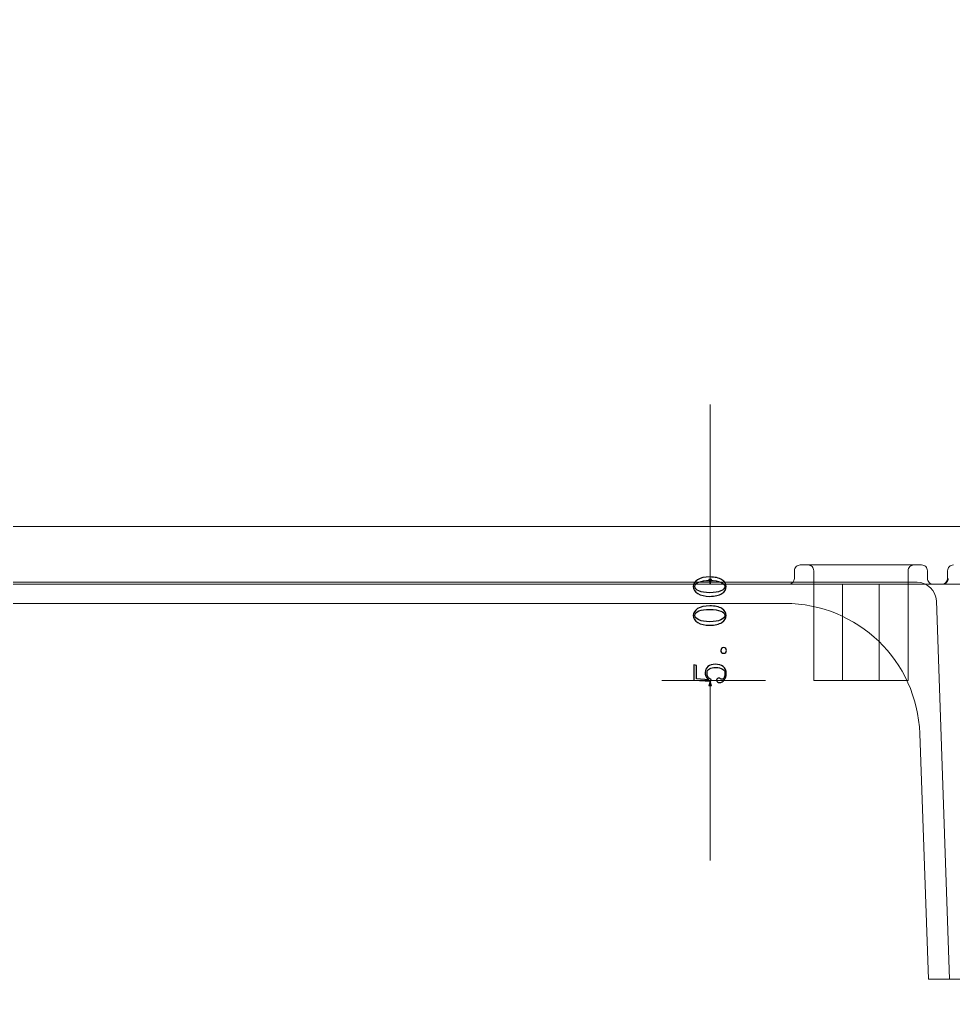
# Model space of a CAD drawing. Header units: millimetres. Extents: x -642 to 642, y -227 to 305.
# Drawn here: x 307.2 to 355.7, y -164.5 to -113.7 of the extents above; entities that cross this region are included whole.
import ezdxf
from ezdxf.lldxf.tags import DXFTag

# ---------------------------------------------------------------- set-up
doc = ezdxf.new("R2010")
doc.units = ezdxf.units.MM
doc.header["$MEASUREMENT"] = 0
doc.layers.add('layer 1', color=7, linetype='Continuous')
tags = doc.linetypes.add('New Line167', pattern=[0.2, 0.1, -0.1]).pattern_tags.tags
tags[6:7] = [DXFTag(74, 4), DXFTag(75, 0), DXFTag(340, '0'), DXFTag(46, 1.0), DXFTag(50, 0.0), DXFTag(44, 0.0), DXFTag(45, 0.0)]
tags[4:5] = [DXFTag(74, 4), DXFTag(75, 0), DXFTag(340, '0'), DXFTag(46, 1.0), DXFTag(50, 0.0), DXFTag(44, 0.0), DXFTag(45, 0.0)]
tags = doc.linetypes.add('New Line169', pattern=[0.2, 0.1, -0.1]).pattern_tags.tags
tags[6:7] = [DXFTag(74, 4), DXFTag(75, 0), DXFTag(340, '0'), DXFTag(46, 1.0), DXFTag(50, 0.0), DXFTag(44, 0.0), DXFTag(45, 0.0)]
tags[4:5] = [DXFTag(74, 4), DXFTag(75, 0), DXFTag(340, '0'), DXFTag(46, 1.0), DXFTag(50, 0.0), DXFTag(44, 0.0), DXFTag(45, 0.0)]
tags = doc.linetypes.add('New Line172', pattern=[0.2, 0.1, -0.1]).pattern_tags.tags
tags[6:7] = [DXFTag(74, 4), DXFTag(75, 0), DXFTag(340, '0'), DXFTag(46, 1.0), DXFTag(50, 0.0), DXFTag(44, 0.0), DXFTag(45, 0.0)]
tags[4:5] = [DXFTag(74, 4), DXFTag(75, 0), DXFTag(340, '0'), DXFTag(46, 1.0), DXFTag(50, 0.0), DXFTag(44, 0.0), DXFTag(45, 0.0)]
tags = doc.linetypes.add('New Line175', pattern=[0.2, 0.1, -0.1]).pattern_tags.tags
tags[6:7] = [DXFTag(74, 4), DXFTag(75, 0), DXFTag(340, '0'), DXFTag(46, 1.0), DXFTag(50, 0.0), DXFTag(44, 0.0), DXFTag(45, 0.0)]
tags[4:5] = [DXFTag(74, 4), DXFTag(75, 0), DXFTag(340, '0'), DXFTag(46, 1.0), DXFTag(50, 0.0), DXFTag(44, 0.0), DXFTag(45, 0.0)]
tags = doc.linetypes.add('New Line176', pattern=[0.2, 0.1, -0.1]).pattern_tags.tags
tags[6:7] = [DXFTag(74, 4), DXFTag(75, 0), DXFTag(340, '0'), DXFTag(46, 1.0), DXFTag(50, 0.0), DXFTag(44, 0.0), DXFTag(45, 0.0)]
tags[4:5] = [DXFTag(74, 4), DXFTag(75, 0), DXFTag(340, '0'), DXFTag(46, 1.0), DXFTag(50, 0.0), DXFTag(44, 0.0), DXFTag(45, 0.0)]
tags = doc.linetypes.add('New Line192', pattern=[0.2, 0.1, -0.1]).pattern_tags.tags
tags[6:7] = [DXFTag(74, 4), DXFTag(75, 0), DXFTag(340, '0'), DXFTag(46, 1.0), DXFTag(50, 0.0), DXFTag(44, 0.0), DXFTag(45, 0.0)]
tags[4:5] = [DXFTag(74, 4), DXFTag(75, 0), DXFTag(340, '0'), DXFTag(46, 1.0), DXFTag(50, 0.0), DXFTag(44, 0.0), DXFTag(45, 0.0)]
tags = doc.linetypes.add('New Line222', pattern=[0.2, 0.1, -0.1]).pattern_tags.tags
tags[6:7] = [DXFTag(74, 4), DXFTag(75, 0), DXFTag(340, '0'), DXFTag(46, 1.0), DXFTag(50, 0.0), DXFTag(44, 0.0), DXFTag(45, 0.0)]
tags[4:5] = [DXFTag(74, 4), DXFTag(75, 0), DXFTag(340, '0'), DXFTag(46, 1.0), DXFTag(50, 0.0), DXFTag(44, 0.0), DXFTag(45, 0.0)]
tags = doc.linetypes.add('New Line227', pattern=[0.2, 0.1, -0.1]).pattern_tags.tags
tags[6:7] = [DXFTag(74, 4), DXFTag(75, 0), DXFTag(340, '0'), DXFTag(46, 1.0), DXFTag(50, 0.0), DXFTag(44, 0.0), DXFTag(45, 0.0)]
tags[4:5] = [DXFTag(74, 4), DXFTag(75, 0), DXFTag(340, '0'), DXFTag(46, 1.0), DXFTag(50, 0.0), DXFTag(44, 0.0), DXFTag(45, 0.0)]
tags = doc.linetypes.add('New Line228', pattern=[0.2, 0.1, -0.1]).pattern_tags.tags
tags[6:7] = [DXFTag(74, 4), DXFTag(75, 0), DXFTag(340, '0'), DXFTag(46, 1.0), DXFTag(50, 0.0), DXFTag(44, 0.0), DXFTag(45, 0.0)]
tags[4:5] = [DXFTag(74, 4), DXFTag(75, 0), DXFTag(340, '0'), DXFTag(46, 1.0), DXFTag(50, 0.0), DXFTag(44, 0.0), DXFTag(45, 0.0)]
tags = doc.linetypes.add('New Line229', pattern=[0.2, 0.1, -0.1]).pattern_tags.tags
tags[6:7] = [DXFTag(74, 4), DXFTag(75, 0), DXFTag(340, '0'), DXFTag(46, 1.0), DXFTag(50, 0.0), DXFTag(44, 0.0), DXFTag(45, 0.0)]
tags[4:5] = [DXFTag(74, 4), DXFTag(75, 0), DXFTag(340, '0'), DXFTag(46, 1.0), DXFTag(50, 0.0), DXFTag(44, 0.0), DXFTag(45, 0.0)]
tags = doc.linetypes.add('New Line231', pattern=[0.2, 0.1, -0.1]).pattern_tags.tags
tags[6:7] = [DXFTag(74, 4), DXFTag(75, 0), DXFTag(340, '0'), DXFTag(46, 1.0), DXFTag(50, 0.0), DXFTag(44, 0.0), DXFTag(45, 0.0)]
tags[4:5] = [DXFTag(74, 4), DXFTag(75, 0), DXFTag(340, '0'), DXFTag(46, 1.0), DXFTag(50, 0.0), DXFTag(44, 0.0), DXFTag(45, 0.0)]
tags = doc.linetypes.add('New Line232', pattern=[0.2, 0.1, -0.1]).pattern_tags.tags
tags[6:7] = [DXFTag(74, 4), DXFTag(75, 0), DXFTag(340, '0'), DXFTag(46, 1.0), DXFTag(50, 0.0), DXFTag(44, 0.0), DXFTag(45, 0.0)]
tags[4:5] = [DXFTag(74, 4), DXFTag(75, 0), DXFTag(340, '0'), DXFTag(46, 1.0), DXFTag(50, 0.0), DXFTag(44, 0.0), DXFTag(45, 0.0)]
tags = doc.linetypes.add('New Line233', pattern=[0.2, 0.1, -0.1]).pattern_tags.tags
tags[6:7] = [DXFTag(74, 4), DXFTag(75, 0), DXFTag(340, '0'), DXFTag(46, 1.0), DXFTag(50, 0.0), DXFTag(44, 0.0), DXFTag(45, 0.0)]
tags[4:5] = [DXFTag(74, 4), DXFTag(75, 0), DXFTag(340, '0'), DXFTag(46, 1.0), DXFTag(50, 0.0), DXFTag(44, 0.0), DXFTag(45, 0.0)]
tags = doc.linetypes.add('New Line234', pattern=[0.2, 0.1, -0.1]).pattern_tags.tags
tags[6:7] = [DXFTag(74, 4), DXFTag(75, 0), DXFTag(340, '0'), DXFTag(46, 1.0), DXFTag(50, 0.0), DXFTag(44, 0.0), DXFTag(45, 0.0)]
tags[4:5] = [DXFTag(74, 4), DXFTag(75, 0), DXFTag(340, '0'), DXFTag(46, 1.0), DXFTag(50, 0.0), DXFTag(44, 0.0), DXFTag(45, 0.0)]
tags = doc.linetypes.add('New Line235', pattern=[0.2, 0.1, -0.1]).pattern_tags.tags
tags[6:7] = [DXFTag(74, 4), DXFTag(75, 0), DXFTag(340, '0'), DXFTag(46, 1.0), DXFTag(50, 0.0), DXFTag(44, 0.0), DXFTag(45, 0.0)]
tags[4:5] = [DXFTag(74, 4), DXFTag(75, 0), DXFTag(340, '0'), DXFTag(46, 1.0), DXFTag(50, 0.0), DXFTag(44, 0.0), DXFTag(45, 0.0)]
tags = doc.linetypes.add('New Line236', pattern=[0.2, 0.1, -0.1]).pattern_tags.tags
tags[6:7] = [DXFTag(74, 4), DXFTag(75, 0), DXFTag(340, '0'), DXFTag(46, 1.0), DXFTag(50, 0.0), DXFTag(44, 0.0), DXFTag(45, 0.0)]
tags[4:5] = [DXFTag(74, 4), DXFTag(75, 0), DXFTag(340, '0'), DXFTag(46, 1.0), DXFTag(50, 0.0), DXFTag(44, 0.0), DXFTag(45, 0.0)]
tags = doc.linetypes.add('New Line237', pattern=[0.2, 0.1, -0.1]).pattern_tags.tags
tags[6:7] = [DXFTag(74, 4), DXFTag(75, 0), DXFTag(340, '0'), DXFTag(46, 1.0), DXFTag(50, 0.0), DXFTag(44, 0.0), DXFTag(45, 0.0)]
tags[4:5] = [DXFTag(74, 4), DXFTag(75, 0), DXFTag(340, '0'), DXFTag(46, 1.0), DXFTag(50, 0.0), DXFTag(44, 0.0), DXFTag(45, 0.0)]
tags = doc.linetypes.add('New Line241', pattern=[0.2, 0.1, -0.1]).pattern_tags.tags
tags[6:7] = [DXFTag(74, 4), DXFTag(75, 0), DXFTag(340, '0'), DXFTag(46, 1.0), DXFTag(50, 0.0), DXFTag(44, 0.0), DXFTag(45, 0.0)]
tags[4:5] = [DXFTag(74, 4), DXFTag(75, 0), DXFTag(340, '0'), DXFTag(46, 1.0), DXFTag(50, 0.0), DXFTag(44, 0.0), DXFTag(45, 0.0)]
tags = doc.linetypes.add('New Line271', pattern=[0.2, 0.1, -0.1]).pattern_tags.tags
tags[6:7] = [DXFTag(74, 4), DXFTag(75, 0), DXFTag(340, '0'), DXFTag(46, 1.0), DXFTag(50, 0.0), DXFTag(44, 0.0), DXFTag(45, 0.0)]
tags[4:5] = [DXFTag(74, 4), DXFTag(75, 0), DXFTag(340, '0'), DXFTag(46, 1.0), DXFTag(50, 0.0), DXFTag(44, 0.0), DXFTag(45, 0.0)]
tags = doc.linetypes.add('New Line273', pattern=[0.2, 0.1, -0.1]).pattern_tags.tags
tags[6:7] = [DXFTag(74, 4), DXFTag(75, 0), DXFTag(340, '0'), DXFTag(46, 1.0), DXFTag(50, 0.0), DXFTag(44, 0.0), DXFTag(45, 0.0)]
tags[4:5] = [DXFTag(74, 4), DXFTag(75, 0), DXFTag(340, '0'), DXFTag(46, 1.0), DXFTag(50, 0.0), DXFTag(44, 0.0), DXFTag(45, 0.0)]
tags = doc.linetypes.add('New Line274', pattern=[0.2, 0.1, -0.1]).pattern_tags.tags
tags[6:7] = [DXFTag(74, 4), DXFTag(75, 0), DXFTag(340, '0'), DXFTag(46, 1.0), DXFTag(50, 0.0), DXFTag(44, 0.0), DXFTag(45, 0.0)]
tags[4:5] = [DXFTag(74, 4), DXFTag(75, 0), DXFTag(340, '0'), DXFTag(46, 1.0), DXFTag(50, 0.0), DXFTag(44, 0.0), DXFTag(45, 0.0)]
tags = doc.linetypes.add('New Line276', pattern=[0.2, 0.1, -0.1]).pattern_tags.tags
tags[6:7] = [DXFTag(74, 4), DXFTag(75, 0), DXFTag(340, '0'), DXFTag(46, 1.0), DXFTag(50, 0.0), DXFTag(44, 0.0), DXFTag(45, 0.0)]
tags[4:5] = [DXFTag(74, 4), DXFTag(75, 0), DXFTag(340, '0'), DXFTag(46, 1.0), DXFTag(50, 0.0), DXFTag(44, 0.0), DXFTag(45, 0.0)]
tags = doc.linetypes.add('New Line277', pattern=[0.2, 0.1, -0.1]).pattern_tags.tags
tags[6:7] = [DXFTag(74, 4), DXFTag(75, 0), DXFTag(340, '0'), DXFTag(46, 1.0), DXFTag(50, 0.0), DXFTag(44, 0.0), DXFTag(45, 0.0)]
tags[4:5] = [DXFTag(74, 4), DXFTag(75, 0), DXFTag(340, '0'), DXFTag(46, 1.0), DXFTag(50, 0.0), DXFTag(44, 0.0), DXFTag(45, 0.0)]
tags = doc.linetypes.add('New Line278', pattern=[0.2, 0.1, -0.1]).pattern_tags.tags
tags[6:7] = [DXFTag(74, 4), DXFTag(75, 0), DXFTag(340, '0'), DXFTag(46, 1.0), DXFTag(50, 0.0), DXFTag(44, 0.0), DXFTag(45, 0.0)]
tags[4:5] = [DXFTag(74, 4), DXFTag(75, 0), DXFTag(340, '0'), DXFTag(46, 1.0), DXFTag(50, 0.0), DXFTag(44, 0.0), DXFTag(45, 0.0)]
tags = doc.linetypes.add('New Line281', pattern=[0.2, 0.1, -0.1]).pattern_tags.tags
tags[6:7] = [DXFTag(74, 4), DXFTag(75, 0), DXFTag(340, '0'), DXFTag(46, 1.0), DXFTag(50, 0.0), DXFTag(44, 0.0), DXFTag(45, 0.0)]
tags[4:5] = [DXFTag(74, 4), DXFTag(75, 0), DXFTag(340, '0'), DXFTag(46, 1.0), DXFTag(50, 0.0), DXFTag(44, 0.0), DXFTag(45, 0.0)]
tags = doc.linetypes.add('New Line282', pattern=[0.2, 0.1, -0.1]).pattern_tags.tags
tags[6:7] = [DXFTag(74, 4), DXFTag(75, 0), DXFTag(340, '0'), DXFTag(46, 1.0), DXFTag(50, 0.0), DXFTag(44, 0.0), DXFTag(45, 0.0)]
tags[4:5] = [DXFTag(74, 4), DXFTag(75, 0), DXFTag(340, '0'), DXFTag(46, 1.0), DXFTag(50, 0.0), DXFTag(44, 0.0), DXFTag(45, 0.0)]
tags = doc.linetypes.add('New Line283', pattern=[0.2, 0.1, -0.1]).pattern_tags.tags
tags[6:7] = [DXFTag(74, 4), DXFTag(75, 0), DXFTag(340, '0'), DXFTag(46, 1.0), DXFTag(50, 0.0), DXFTag(44, 0.0), DXFTag(45, 0.0)]
tags[4:5] = [DXFTag(74, 4), DXFTag(75, 0), DXFTag(340, '0'), DXFTag(46, 1.0), DXFTag(50, 0.0), DXFTag(44, 0.0), DXFTag(45, 0.0)]

msp = doc.modelspace()

# ---------------------------------------------------------------- hatches: boundary and pattern name
at = {"layer": 'layer 1', "true_color": 0xff0000}
h = msp.add_hatch(color=1, dxfattribs=at)
edge = h.paths.add_edge_path()
edge.add_spline(control_points=[(343.1479, -142.6993), (343.1479, -142.6993), (343.0765, -142.966), (343.0765, -142.966), (343.0765, -142.966), (343.005, -142.6993), (343.005, -142.6993), (343.005, -142.6993), (343.1479, -142.6993), (343.1479, -142.6993)], knot_values=[0, 0, 0, 0, 0.3333333, 0.3333333, 0.3333333, 0.6666667, 0.6666667, 0.6666667, 1, 1, 1, 1], degree=3, periodic=1)
h = msp.add_hatch(color=1, dxfattribs=at)
edge = h.paths.add_edge_path()
edge.add_spline(control_points=[(343.1479, -148.2326), (343.1479, -148.2326), (343.0765, -147.966), (343.0765, -147.966), (343.0765, -147.966), (343.005, -148.2326), (343.005, -148.2326), (343.005, -148.2326), (343.1479, -148.2326), (343.1479, -148.2326)], knot_values=[0, 0, 0, 0, 0.3333333, 0.3333333, 0.3333333, 0.6666667, 0.6666667, 0.6666667, 1, 1, 1, 1], degree=3, periodic=1)

# ---------------------------------------------------------------- linework, layer by layer
at = {"layer": 'layer 1', "lineweight": 40}
msp.add_open_spline([(399.6741, 63.8482), (399.6741, 63.8482), (209.6741, 63.8482), (209.6741, 63.8482), (209.6741, 63.8482), (209.6741, -213.1518), (209.6741, -213.1518), (209.6741, -213.1518), (399.6741, -213.1518), (399.6741, -213.1518), (399.6741, -213.1518), (399.6741, 63.8482), (399.6741, 63.8482)], degree=3, knots=[0, 0, 0, 0, 0.25, 0.25, 0.25, 0.5, 0.5, 0.5, 0.75, 0.75, 0.75, 1, 1, 1, 1], dxfattribs=at)
at = {"layer": 'layer 1', "color": 1, "lineweight": 0}
for points in [[(343.0765, -142.966), (343.0765, -142.966), (343.0765, -133.6333), (343.0765, -133.6333)], [(344.655, -142.966), (344.655, -142.966), (340.5765, -142.966), (340.5765, -142.966)], [(345.955, -147.966), (345.955, -147.966), (340.5765, -147.966), (340.5765, -147.966)], [(343.0765, -157.2987), (343.0765, -157.2987), (343.0765, -147.966), (343.0765, -147.966)]]:
    msp.add_open_spline(points, degree=3, dxfattribs=at)
at = {"layer": 'layer 1', "lineweight": 9}
for points in [[(259.7257, -139.966), (259.7257, -139.966), (362.0844, -139.966), (362.0844, -139.966)], [(346.9642, -143.966), (346.9642, -143.966), (274.8458, -143.966), (274.8458, -143.966)], [(353.96, -150.7217), (353.8284, -146.9531), (350.7352, -143.966), (346.9642, -143.966)], [(348.455, -144.1326), (348.455, -144.1326), (348.455, -147.966), (348.455, -147.966)], [(348.455, -147.966), (348.455, -147.966), (348.455, -144.1326), (348.455, -144.1326)], [(353.282, -147.966), (353.282, -147.966), (348.455, -147.966), (348.455, -147.966)], [(354.405, -163.466), (354.405, -163.466), (353.96, -150.7217), (353.96, -150.7217)], [(373.405, -163.466), (373.405, -163.466), (354.405, -163.466), (354.405, -163.466)]]:
    msp.add_open_spline(points, degree=3, dxfattribs=at)
at = {"layer": 'layer 1', "color": 8, "linetype": 'New Line278', "lineweight": 9}
msp.add_open_spline([(347.755, -141.966), (347.6755, -141.966), (347.5991, -141.9976), (347.5429, -142.0539), (347.4866, -142.1101), (347.455, -142.1864), (347.455, -142.266)], degree=3, knots=[0, 0, 0, 0, 0.5, 0.5, 0.5, 1, 1, 1, 1], dxfattribs=at)
at = {"layer": 'layer 1', "color": 8, "linetype": 'New Line192', "lineweight": 9}
msp.add_open_spline([(354.055, -141.966), (354.055, -141.966), (347.755, -141.966), (347.755, -141.966)], degree=3, dxfattribs=at)
at = {"layer": 'layer 1', "color": 8, "linetype": 'New Line277', "lineweight": 9}
msp.add_open_spline([(348.455, -142.266), (348.455, -142.1864), (348.4234, -142.1101), (348.3671, -142.0539), (348.3109, -141.9976), (348.2346, -141.966), (348.155, -141.966)], degree=3, knots=[0, 0, 0, 0, 0.5, 0.5, 0.5, 1, 1, 1, 1], dxfattribs=at)
at = {"layer": 'layer 1', "color": 8, "linetype": 'New Line276', "lineweight": 9}
msp.add_open_spline([(353.655, -141.966), (353.5755, -141.966), (353.4991, -141.9976), (353.4429, -142.0539), (353.3866, -142.1101), (353.355, -142.1864), (353.355, -142.266)], degree=3, knots=[0, 0, 0, 0, 0.5, 0.5, 0.5, 1, 1, 1, 1], dxfattribs=at)
at = {"layer": 'layer 1', "color": 8, "linetype": 'New Line283', "lineweight": 9}
msp.add_open_spline([(354.355, -142.266), (354.355, -142.1864), (354.3234, -142.1101), (354.2671, -142.0539), (354.2109, -141.9976), (354.1346, -141.966), (354.055, -141.966)], degree=3, knots=[0, 0, 0, 0, 0.5, 0.5, 0.5, 1, 1, 1, 1], dxfattribs=at)
at = {"layer": 'layer 1', "color": 8, "linetype": 'New Line273', "lineweight": 9}
msp.add_open_spline([(355.705, -141.966), (355.6255, -141.966), (355.5491, -141.9976), (355.4929, -142.0539), (355.4366, -142.1101), (355.405, -142.1864), (355.405, -142.266)], degree=3, knots=[0, 0, 0, 0, 0.5, 0.5, 0.5, 1, 1, 1, 1], dxfattribs=at)
at = {"layer": 'layer 1', "color": 3}
for points, knots in [([(343.6868, -142.7326), (343.8398, -142.8272), (343.9164, -142.946), (343.9164, -143.0889), (343.9164, -143.2322), (343.8414, -143.3526), (343.6918, -143.4505), (343.5418, -143.548), (343.3302, -143.5968), (343.0568, -143.5968), (342.8031, -143.5968), (342.5981, -143.5497), (342.4418, -143.4551), (342.2856, -143.361), (342.2073, -143.2389), (342.2073, -143.0889), (342.2073, -142.946), (342.2823, -142.8272), (342.4318, -142.7326), (342.5818, -142.638), (342.7902, -142.591), (343.0568, -142.591), (343.3239, -142.591), (343.5339, -142.638), (343.6868, -142.7326)], [0, 0, 0, 0, 0.125, 0.125, 0.125, 0.25, 0.25, 0.25, 0.375, 0.375, 0.375, 0.5, 0.5, 0.5, 0.625, 0.625, 0.625, 0.75, 0.75, 0.75, 0.875, 0.875, 0.875, 1, 1, 1, 1]), ([(342.4956, -142.8547), (342.3556, -142.9068), (342.2856, -142.9847), (342.2856, -143.0889), (342.2856, -143.1801), (342.3556, -143.2568), (342.4956, -143.3185), (342.6352, -143.3805), (342.8227, -143.4114), (343.0568, -143.4114), (343.3043, -143.4114), (343.4964, -143.3805), (343.6331, -143.3185), (343.7698, -143.2568), (343.8381, -143.1801), (343.8381, -143.0889), (343.8381, -142.9914), (343.7698, -142.9147), (343.6331, -142.8597), (343.4964, -142.8043), (343.3043, -142.7764), (343.0568, -142.7764), (342.8227, -142.7764), (342.6352, -142.8026), (342.4956, -142.8547)], [0, 0, 0, 0, 0.125, 0.125, 0.125, 0.25, 0.25, 0.25, 0.375, 0.375, 0.375, 0.5, 0.5, 0.5, 0.625, 0.625, 0.625, 0.75, 0.75, 0.75, 0.875, 0.875, 0.875, 1, 1, 1, 1]), ([(343.6868, -144.2326), (343.8398, -144.3272), (343.9164, -144.446), (343.9164, -144.5889), (343.9164, -144.7322), (343.8414, -144.8526), (343.6918, -144.9505), (343.5418, -145.048), (343.3302, -145.0968), (343.0568, -145.0968), (342.8031, -145.0968), (342.5981, -145.0497), (342.4418, -144.9551), (342.2856, -144.861), (342.2073, -144.7389), (342.2073, -144.5889), (342.2073, -144.446), (342.2823, -144.3272), (342.4318, -144.2326), (342.5818, -144.138), (342.7902, -144.091), (343.0568, -144.091), (343.3239, -144.091), (343.5339, -144.138), (343.6868, -144.2326)], [0, 0, 0, 0, 0.125, 0.125, 0.125, 0.25, 0.25, 0.25, 0.375, 0.375, 0.375, 0.5, 0.5, 0.5, 0.625, 0.625, 0.625, 0.75, 0.75, 0.75, 0.875, 0.875, 0.875, 1, 1, 1, 1]), ([(342.4956, -144.3547), (342.3556, -144.4068), (342.2856, -144.4847), (342.2856, -144.5889), (342.2856, -144.6801), (342.3556, -144.7568), (342.4956, -144.8185), (342.6352, -144.8805), (342.8227, -144.9114), (343.0568, -144.9114), (343.3043, -144.9114), (343.4964, -144.8805), (343.6331, -144.8185), (343.7698, -144.7568), (343.8381, -144.6801), (343.8381, -144.5889), (343.8381, -144.4914), (343.7698, -144.4147), (343.6331, -144.3597), (343.4964, -144.3043), (343.3043, -144.2764), (343.0568, -144.2764), (342.8227, -144.2764), (342.6352, -144.3026), (342.4956, -144.3547)], [0, 0, 0, 0, 0.125, 0.125, 0.125, 0.25, 0.25, 0.25, 0.375, 0.375, 0.375, 0.5, 0.5, 0.5, 0.625, 0.625, 0.625, 0.75, 0.75, 0.75, 0.875, 0.875, 0.875, 1, 1, 1, 1]), ([(343.8868, -146.2989), (343.9131, -146.3285), (343.926, -146.3626), (343.926, -146.4014), (343.926, -146.4405), (343.9131, -146.4747), (343.8868, -146.5043), (343.861, -146.5335), (343.8252, -146.548), (343.7798, -146.548), (343.7339, -146.548), (343.6981, -146.5335), (343.6723, -146.5043), (343.646, -146.4747), (343.6331, -146.4405), (343.6331, -146.4014), (343.6331, -146.3626), (343.6477, -146.3285), (343.6768, -146.2989), (343.7064, -146.2697), (343.7406, -146.2551), (343.7798, -146.2551), (343.8252, -146.2551), (343.861, -146.2697), (343.8868, -146.2989)], [0, 0, 0, 0, 0.125, 0.125, 0.125, 0.25, 0.25, 0.25, 0.375, 0.375, 0.375, 0.5, 0.5, 0.5, 0.625, 0.625, 0.625, 0.75, 0.75, 0.75, 0.875, 0.875, 0.875, 1, 1, 1, 1]), ([(342.8518, -147.7305), (342.8323, -147.6689), (342.8227, -147.6051), (342.8227, -147.5401), (342.8227, -147.4164), (342.8698, -147.3155), (342.9643, -147.2376), (343.0585, -147.1593), (343.1839, -147.1201), (343.3402, -147.1201), (343.516, -147.1201), (343.656, -147.161), (343.7602, -147.2422), (343.8643, -147.3239), (343.9164, -147.4489), (343.9164, -147.6185), (343.9164, -147.7355), (343.8823, -147.8397), (343.8139, -147.931), (343.7456, -148.0218), (343.6623, -148.0676), (343.5648, -148.0676), (343.5256, -148.0676), (343.4914, -148.0564), (343.4623, -148.0335), (343.4331, -148.0105), (343.4181, -147.9797), (343.4181, -147.9405), (343.4181, -147.9014), (343.4314, -147.8755), (343.4573, -147.8626), (343.4835, -147.8493), (343.506, -147.843), (343.5256, -147.843), (343.5648, -147.843), (343.5956, -147.8526), (343.6185, -147.8722), (343.6414, -147.8918), (343.6656, -147.9014), (343.6918, -147.9014), (343.7439, -147.9014), (343.7827, -147.8705), (343.8089, -147.8089), (343.8348, -147.7468), (343.8481, -147.6801), (343.8481, -147.6085), (343.8481, -147.5043), (343.8056, -147.4247), (343.721, -147.3693), (343.6364, -147.3139), (343.516, -147.2864), (343.3598, -147.2864), (343.2293, -147.2864), (343.1235, -147.3105), (343.0423, -147.3597), (342.961, -147.4085), (342.9202, -147.4818), (342.9202, -147.5793), (342.9202, -147.651), (342.9331, -147.7126), (342.9593, -147.7647), (342.9852, -147.8168), (343.0406, -147.8655), (343.1252, -147.9114), (343.1252, -147.9114), (343.1156, -147.9993), (343.1156, -147.9993), (343.1156, -147.9993), (342.2268, -147.9505), (342.2268, -147.9505), (342.2268, -147.9505), (342.2268, -147.1497), (342.2268, -147.1497), (342.2268, -147.1497), (342.3735, -147.1789), (342.3735, -147.1789), (342.3735, -147.1789), (342.3735, -147.8822), (342.3735, -147.8822), (342.3735, -147.8822), (343.0177, -147.921), (343.0177, -147.921), (342.9268, -147.856), (342.8714, -147.7926), (342.8518, -147.7305)], [0, 0, 0, 0, 0.0357143, 0.0357143, 0.0357143, 0.0714286, 0.0714286, 0.0714286, 0.1071429, 0.1071429, 0.1071429, 0.1428571, 0.1428571, 0.1428571, 0.1785714, 0.1785714, 0.1785714, 0.2142857, 0.2142857, 0.2142857, 0.25, 0.25, 0.25, 0.2857143, 0.2857143, 0.2857143, 0.3214286, 0.3214286, 0.3214286, 0.3571429, 0.3571429, 0.3571429, 0.3928571, 0.3928571, 0.3928571, 0.4285714, 0.4285714, 0.4285714, 0.4642857, 0.4642857, 0.4642857, 0.5, 0.5, 0.5, 0.5357143, 0.5357143, 0.5357143, 0.5714286, 0.5714286, 0.5714286, 0.6071429, 0.6071429, 0.6071429, 0.6428571, 0.6428571, 0.6428571, 0.6785714, 0.6785714, 0.6785714, 0.7142857, 0.7142857, 0.7142857, 0.75, 0.75, 0.75, 0.7857143, 0.7857143, 0.7857143, 0.8214286, 0.8214286, 0.8214286, 0.8571429, 0.8571429, 0.8571429, 0.8928571, 0.8928571, 0.8928571, 0.9285714, 0.9285714, 0.9285714, 0.9642857, 0.9642857, 0.9642857, 1, 1, 1, 1])]:
    msp.add_open_spline(points, degree=3, knots=knots, dxfattribs=at)
at = {"layer": 'layer 1', "color": 1, "lineweight": 0}
for points in [[(343.1479, -142.6993), (343.1479, -142.6993), (343.0765, -142.966), (343.0765, -142.966), (343.0765, -142.966), (343.005, -142.6993), (343.005, -142.6993), (343.005, -142.6993), (343.1479, -142.6993), (343.1479, -142.6993)], [(343.1479, -148.2326), (343.1479, -148.2326), (343.0765, -147.966), (343.0765, -147.966), (343.0765, -147.966), (343.005, -148.2326), (343.005, -148.2326), (343.005, -148.2326), (343.1479, -148.2326), (343.1479, -148.2326)]]:
    msp.add_open_spline(points, degree=3, knots=[0, 0, 0, 0, 0.3333333, 0.3333333, 0.3333333, 0.6666667, 0.6666667, 0.6666667, 1, 1, 1, 1], dxfattribs=at)
at = {"layer": 'layer 1', "color": 8, "linetype": 'New Line281', "lineweight": 9}
msp.add_open_spline([(347.155, -142.966), (347.3207, -142.966), (347.455, -142.8317), (347.455, -142.666)], degree=3, dxfattribs=at)
at = {"layer": 'layer 1', "color": 8, "linetype": 'New Line227', "lineweight": 9}
msp.add_open_spline([(347.455, -142.266), (347.455, -142.266), (347.455, -142.666), (347.455, -142.666)], degree=3, dxfattribs=at)
at = {"layer": 'layer 1', "color": 8, "linetype": 'New Line228', "lineweight": 9}
msp.add_open_spline([(348.455, -142.266), (348.455, -142.266), (348.455, -144.1326), (348.455, -144.1326)], degree=3, dxfattribs=at)
at = {"layer": 'layer 1', "color": 8, "linetype": 'New Line229', "lineweight": 9}
msp.add_open_spline([(348.455, -144.1326), (348.455, -144.1326), (348.455, -142.266), (348.455, -142.266)], degree=3, dxfattribs=at)
at = {"layer": 'layer 1', "color": 8, "linetype": 'New Line233', "lineweight": 9}
msp.add_open_spline([(353.355, -142.266), (353.355, -142.266), (353.355, -147.966), (353.355, -147.966)], degree=3, dxfattribs=at)
at = {"layer": 'layer 1', "color": 8, "linetype": 'New Line234', "lineweight": 9}
msp.add_open_spline([(353.355, -142.266), (353.355, -142.266), (353.355, -147.966), (353.355, -147.966)], degree=3, dxfattribs=at)
at = {"layer": 'layer 1', "color": 8, "linetype": 'New Line236', "lineweight": 9}
msp.add_open_spline([(354.355, -142.266), (354.355, -142.266), (354.355, -142.666), (354.355, -142.666)], degree=3, dxfattribs=at)
at = {"layer": 'layer 1', "color": 8, "linetype": 'New Line282', "lineweight": 9}
msp.add_open_spline([(354.355, -142.666), (354.355, -142.7456), (354.3866, -142.8219), (354.4429, -142.8781), (354.4991, -142.9344), (354.5755, -142.966), (354.655, -142.966)], degree=3, knots=[0, 0, 0, 0, 0.5, 0.5, 0.5, 1, 1, 1, 1], dxfattribs=at)
at = {"layer": 'layer 1', "color": 8, "linetype": 'New Line274', "lineweight": 9}
msp.add_open_spline([(355.105, -142.966), (355.2707, -142.966), (355.405, -142.8317), (355.405, -142.666)], degree=3, dxfattribs=at)
at = {"layer": 'layer 1', "color": 8, "linetype": 'New Line241', "lineweight": 9}
msp.add_open_spline([(355.4369, -142.666), (355.4369, -142.666), (355.4309, -142.724), (355.4309, -142.724), (355.4309, -142.724), (355.4139, -142.7801), (355.4139, -142.7801), (355.4139, -142.7801), (355.3864, -142.832), (355.3864, -142.832), (355.3864, -142.832), (355.3493, -142.8775), (355.3493, -142.8775)], degree=3, knots=[0, 0, 0, 0, 0.25, 0.25, 0.25, 0.5, 0.5, 0.5, 0.75, 0.75, 0.75, 1, 1, 1, 1], dxfattribs=at)
at = {"layer": 'layer 1', "color": 8, "linetype": 'New Line237', "lineweight": 9}
msp.add_open_spline([(355.405, -142.266), (355.405, -142.266), (355.405, -142.666), (355.405, -142.666)], degree=3, dxfattribs=at)
at = {"layer": 'layer 1', "color": 8, "linetype": 'New Line175', "lineweight": 9}
msp.add_open_spline([(261.905, -142.966), (261.905, -142.966), (359.905, -142.966), (359.905, -142.966)], degree=3, dxfattribs=at)
at = {"layer": 'layer 1', "color": 8, "linetype": 'New Line176', "lineweight": 9}
msp.add_open_spline([(353.82, -142.866), (353.82, -142.866), (267.9901, -142.866), (267.9901, -142.866)], degree=3, dxfattribs=at)
at = {"layer": 'layer 1', "color": 8, "linetype": 'New Line172', "lineweight": 9}
msp.add_open_spline([(351.855, -142.966), (351.855, -142.966), (349.955, -142.966), (349.955, -142.966)], degree=3, dxfattribs=at)
at = {"layer": 'layer 1', "color": 8, "linetype": 'New Line231', "lineweight": 9}
msp.add_open_spline([(349.955, -142.966), (349.955, -142.966), (349.955, -147.966), (349.955, -147.966)], degree=3, dxfattribs=at)
at = {"layer": 'layer 1', "color": 8, "linetype": 'New Line232', "lineweight": 9}
msp.add_open_spline([(351.855, -142.966), (351.855, -142.966), (351.855, -147.966), (351.855, -147.966)], degree=3, dxfattribs=at)
at = {"layer": 'layer 1', "color": 8, "linetype": 'New Line271', "lineweight": 9}
msp.add_open_spline([(354.8194, -143.8311), (354.8006, -143.2927), (354.3587, -142.866), (353.82, -142.866)], degree=3, dxfattribs=at)
at = {"layer": 'layer 1', "color": 8, "linetype": 'New Line222', "lineweight": 9}
msp.add_open_spline([(355.3493, -142.8775), (355.3493, -142.8775), (355.3045, -142.9148), (355.3045, -142.9148), (355.3045, -142.9148), (355.2533, -142.9426), (355.2533, -142.9426), (355.2533, -142.9426), (355.1977, -142.9599), (355.1977, -142.9599), (355.1977, -142.9599), (355.1381, -142.966), (355.1381, -142.966)], degree=3, knots=[0, 0, 0, 0, 0.25, 0.25, 0.25, 0.5, 0.5, 0.5, 0.75, 0.75, 0.75, 1, 1, 1, 1], dxfattribs=at)
at = {"layer": 'layer 1', "color": 8, "linetype": 'New Line167', "lineweight": 9}
msp.add_open_spline([(355.2528, -142.9428), (355.2528, -142.9428), (355.1972, -142.96), (355.1972, -142.96)], degree=3, dxfattribs=at)
at = {"layer": 'layer 1', "color": 8, "linetype": 'New Line235', "lineweight": 9}
msp.add_open_spline([(354.8194, -143.8311), (354.8194, -143.8311), (355.505, -163.466), (355.505, -163.466)], degree=3, dxfattribs=at)
at = {"layer": 'layer 1', "color": 8, "linetype": 'New Line169', "lineweight": 9}
msp.add_open_spline([(353.355, -147.966), (353.355, -147.966), (353.282, -147.966), (353.282, -147.966)], degree=3, dxfattribs=at)

doc.saveas('drawing.dxf')
